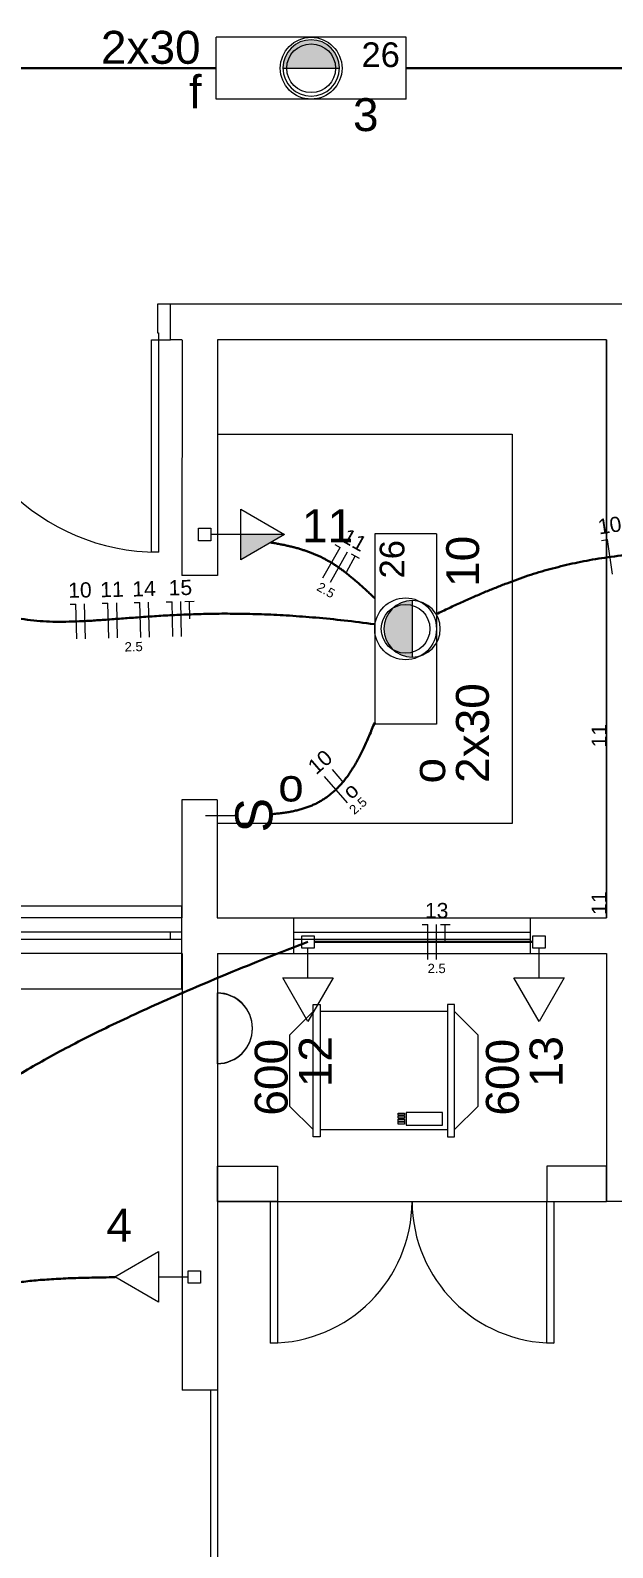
# Model space of a CAD drawing. Header units: millimetres. Extents: x 0 to 321, y -39 to 66.
# Drawn here: x 58.23 to 63.23, y 19.81 to 32.82 of the extents above; entities that cross this region are included whole.
import ezdxf

# ---------------------------------------------------------------- set-up
doc = ezdxf.new("R2010")
doc.units = ezdxf.units.MM
doc.header["$LTSCALE"] = 0.5
doc.header["$MEASUREMENT"] = 0
doc.linetypes.add('DOT2', pattern=[3.175, 0, -3.175])
for name, color, linetype, lineweight in [('Arquitetura', 8, 'Continuous', 5), ('EL-Condutos', 4, 'Continuous', 30), ('EL-Fios', 9, 'Continuous', 20), ('EL-Textos fios', 7, 'Continuous', 20), ('EL-Textos pontos', 5, 'Continuous', 20), ('P-SIMBOL', 5, 'Continuous', 20)]:
    doc.layers.add(name, color=color, linetype=linetype, lineweight=lineweight)
doc.styles.add('Arial', font='arial.ttf')

msp = doc.modelspace()

# ---------------------------------------------------------------- hatches: boundary and pattern name
at = {"layer": 'Arquitetura', "linetype": 'Continuous'}
for points in [[(60.641, 32.739), (60.62, 32.738), (60.599, 32.735), (60.578, 32.731), (60.558, 32.724), (60.538, 32.716), (60.52, 32.706), (60.502, 32.695), (60.485, 32.682), (60.469, 32.668), (60.455, 32.652), (60.442, 32.636), (60.431, 32.618), (60.421, 32.599), (60.413, 32.579), (60.407, 32.559), (60.402, 32.539), (60.399, 32.518), (60.399, 32.497), (60.399, 32.496), (60.399, 32.496), (60.399, 32.496), (60.399, 32.496), (60.399, 32.496), (60.399, 32.496), (60.399, 32.496), (60.399, 32.496), (60.399, 32.496), (60.399, 32.496), (60.399, 32.496), (60.399, 32.496), (60.399, 32.496), (60.399, 32.496), (60.399, 32.496), (60.399, 32.496), (60.399, 32.496), (60.399, 32.496), (60.399, 32.496), (60.399, 32.496), (60.399, 32.496), (60.399, 32.496), (60.399, 32.496), (60.399, 32.496), (60.399, 32.496), (60.399, 32.496), (60.399, 32.496), (60.399, 32.496), (60.399, 32.496), (60.399, 32.496), (60.399, 32.496), (60.399, 32.496), (60.399, 32.496), (60.399, 32.496), (60.399, 32.496), (60.399, 32.496), (60.399, 32.496), (60.399, 32.496), (60.399, 32.496), (60.399, 32.496), (60.399, 32.496), (60.399, 32.496), (60.399, 32.496), (60.399, 32.496), (60.399, 32.496), (60.399, 32.496), (60.399, 32.496), (60.399, 32.496), (60.399, 32.496), (60.399, 32.496), (60.399, 32.496), (60.399, 32.496), (60.399, 32.496), (60.399, 32.496), (60.399, 32.496), (60.399, 32.496), (60.399, 32.496), (60.399, 32.496), (60.399, 32.496), (60.399, 32.496), (60.399, 32.496), (60.399, 32.496), (60.399, 32.496), (60.399, 32.496), (60.399, 32.496), (60.399, 32.496), (60.399, 32.496), (60.399, 32.496), (60.399, 32.496), (60.399, 32.496), (60.399, 32.496), (60.399, 32.496), (60.399, 32.496), (60.883, 32.494), (60.883, 32.496), (60.883, 32.496), (60.883, 32.496), (60.883, 32.496), (60.883, 32.496), (60.883, 32.496), (60.883, 32.496), (60.883, 32.496), (60.883, 32.496), (60.883, 32.496), (60.883, 32.496), (60.883, 32.496), (60.883, 32.496), (60.883, 32.496), (60.883, 32.496), (60.883, 32.496), (60.883, 32.496), (60.883, 32.496), (60.883, 32.496), (60.883, 32.496), (60.883, 32.496), (60.883, 32.496), (60.883, 32.496), (60.883, 32.496), (60.883, 32.496), (60.883, 32.496), (60.883, 32.496), (60.883, 32.496), (60.883, 32.496), (60.883, 32.496), (60.883, 32.496), (60.883, 32.496), (60.883, 32.496), (60.883, 32.496), (60.883, 32.496), (60.883, 32.496), (60.883, 32.496), (60.883, 32.496), (60.883, 32.496), (60.883, 32.496), (60.883, 32.496), (60.883, 32.496), (60.883, 32.496), (60.883, 32.496), (60.883, 32.496), (60.883, 32.496), (60.883, 32.496), (60.883, 32.496), (60.883, 32.496), (60.883, 32.496), (60.883, 32.496), (60.883, 32.496), (60.883, 32.496), (60.883, 32.496), (60.883, 32.496), (60.883, 32.496), (60.883, 32.496), (60.883, 32.496), (60.883, 32.496), (60.883, 32.496), (60.883, 32.496), (60.883, 32.496), (60.883, 32.496), (60.883, 32.496), (60.883, 32.496), (60.883, 32.496), (60.883, 32.496), (60.883, 32.496), (60.883, 32.496), (60.883, 32.496), (60.883, 32.496), (60.883, 32.496), (60.883, 32.496), (60.883, 32.497), (60.882, 32.518), (60.879, 32.539), (60.875, 32.559), (60.868, 32.579), (60.86, 32.599), (60.851, 32.618), (60.839, 32.636), (60.826, 32.652), (60.812, 32.668), (60.797, 32.682), (60.78, 32.695), (60.762, 32.706), (60.743, 32.716), (60.724, 32.724), (60.704, 32.731), (60.683, 32.735), (60.662, 32.738), (60.641, 32.739), (60.641, 32.739)], [(61.264, 27.688), (61.265, 27.667), (61.268, 27.646), (61.273, 27.625), (61.279, 27.605), (61.287, 27.585), (61.297, 27.567), (61.308, 27.549), (61.321, 27.532), (61.335, 27.517), (61.351, 27.502), (61.368, 27.489), (61.386, 27.478), (61.404, 27.468), (61.424, 27.46), (61.444, 27.454), (61.465, 27.449), (61.486, 27.446), (61.507, 27.446), (61.508, 27.446), (61.508, 27.446), (61.508, 27.446), (61.508, 27.446), (61.508, 27.446), (61.508, 27.446), (61.508, 27.446), (61.508, 27.446), (61.508, 27.446), (61.508, 27.446), (61.508, 27.446), (61.508, 27.446), (61.508, 27.446), (61.508, 27.446), (61.508, 27.446), (61.508, 27.446), (61.508, 27.446), (61.508, 27.446), (61.508, 27.446), (61.508, 27.446), (61.508, 27.446), (61.508, 27.446), (61.508, 27.446), (61.508, 27.446), (61.508, 27.446), (61.508, 27.446), (61.508, 27.446), (61.508, 27.446), (61.508, 27.446), (61.508, 27.446), (61.508, 27.446), (61.508, 27.446), (61.508, 27.446), (61.508, 27.446), (61.508, 27.446), (61.508, 27.446), (61.508, 27.446), (61.508, 27.446), (61.508, 27.446), (61.508, 27.446), (61.508, 27.446), (61.508, 27.446), (61.508, 27.446), (61.508, 27.446), (61.508, 27.446), (61.508, 27.446), (61.508, 27.446), (61.508, 27.446), (61.508, 27.446), (61.508, 27.446), (61.508, 27.446), (61.508, 27.446), (61.508, 27.446), (61.508, 27.446), (61.508, 27.446), (61.508, 27.446), (61.508, 27.446), (61.508, 27.446), (61.508, 27.446), (61.508, 27.446), (61.508, 27.446), (61.508, 27.446), (61.508, 27.446), (61.508, 27.446), (61.508, 27.446), (61.508, 27.446), (61.508, 27.446), (61.508, 27.446), (61.508, 27.446), (61.508, 27.446), (61.508, 27.446), (61.508, 27.446), (61.508, 27.446), (61.509, 27.93), (61.508, 27.93), (61.508, 27.93), (61.508, 27.93), (61.508, 27.93), (61.508, 27.93), (61.508, 27.93), (61.508, 27.93), (61.508, 27.93), (61.508, 27.93), (61.508, 27.93), (61.508, 27.93), (61.508, 27.93), (61.508, 27.93), (61.508, 27.93), (61.508, 27.93), (61.508, 27.93), (61.508, 27.93), (61.508, 27.93), (61.508, 27.93), (61.508, 27.93), (61.508, 27.93), (61.508, 27.93), (61.508, 27.93), (61.508, 27.93), (61.508, 27.93), (61.508, 27.93), (61.508, 27.93), (61.508, 27.93), (61.508, 27.93), (61.508, 27.93), (61.508, 27.93), (61.508, 27.93), (61.508, 27.93), (61.508, 27.93), (61.508, 27.93), (61.508, 27.93), (61.508, 27.93), (61.508, 27.93), (61.508, 27.93), (61.508, 27.93), (61.508, 27.93), (61.508, 27.93), (61.508, 27.93), (61.508, 27.93), (61.508, 27.93), (61.508, 27.93), (61.508, 27.93), (61.508, 27.93), (61.508, 27.93), (61.508, 27.93), (61.508, 27.93), (61.508, 27.93), (61.508, 27.93), (61.508, 27.93), (61.508, 27.93), (61.508, 27.93), (61.508, 27.93), (61.508, 27.93), (61.508, 27.93), (61.508, 27.93), (61.508, 27.93), (61.508, 27.93), (61.508, 27.93), (61.508, 27.93), (61.508, 27.93), (61.508, 27.93), (61.508, 27.93), (61.508, 27.93), (61.508, 27.93), (61.508, 27.93), (61.508, 27.93), (61.508, 27.93), (61.508, 27.93), (61.507, 27.93), (61.486, 27.929), (61.465, 27.926), (61.444, 27.922), (61.424, 27.916), (61.404, 27.907), (61.386, 27.898), (61.368, 27.886), (61.351, 27.873), (61.335, 27.859), (61.321, 27.844), (61.308, 27.827), (61.297, 27.809), (61.287, 27.79), (61.279, 27.771), (61.273, 27.751), (61.268, 27.73), (61.265, 27.709), (61.264, 27.688), (61.264, 27.688)]]:
    msp.add_hatch(color=256, dxfattribs=at).paths.add_polyline_path(points)
at = {"layer": 'P-SIMBOL', "linetype": 'Continuous'}
msp.add_hatch(color=256, dxfattribs=at).paths.add_polyline_path([(60.037, 28.497), (60.412, 28.497), (60.037, 28.28)])

# ---------------------------------------------------------------- linework, layer by layer
at = {"layer": 'Arquitetura'}
for p, q in [((60.643, 32.494), (60.399, 32.494)), ((60.883, 32.494), (60.399, 32.494)), ((60.883, 32.495), (60.643, 32.494)), ((60.883, 32.494), (60.643, 32.494)), ((63.583, 30.471), (59.434, 30.471)), ((59.531, 30.167), (59.434, 30.167)), ((59.533, 30.167), (59.532, 28.145)), ((59.837, 30.167), (59.836, 28.145)), ((63.176, 30.167), (59.837, 30.167)), ((63.176, 30.167), (63.176, 25.209)), ((59.836, 28.145), (59.532, 28.145)), ((61.509, 27.93), (61.509, 27.69)), ((61.509, 27.93), (61.509, 27.69)), ((61.509, 27.93), (61.509, 27.446)), ((61.509, 27.69), (61.509, 27.446)), ((59.835, 26.221), (59.531, 26.221)), ((59.531, 26.221), (59.531, 25.209)), ((59.835, 26.221), (59.835, 25.209)), ((59.531, 25.209), (53.46, 25.209)), ((59.835, 25.209), (63.176, 25.209)), ((60.493, 24.904), (60.493, 25.209)), ((62.52, 25.209), (62.52, 24.904)), ((60.491, 25.087), (62.52, 25.087)), ((60.491, 25.026), (62.52, 25.026)), ((59.531, 24.905), (53.46, 24.905)), ((59.533, 24.904), (59.533, 21.159)), ((59.837, 24.904), (59.837, 21.159)), ((59.837, 24.904), (63.176, 24.904)), ((63.176, 24.904), (63.176, 22.779)), ((59.837, 23.957), (59.837, 24.566)), ((59.837, 23.181), (59.837, 22.779)), ((59.837, 22.779), (63.176, 22.778)), ((84.334, 22.779), (63.176, 22.779)), ((59.837, 21.159), (59.533, 21.159)), ((59.777, 21.159), (59.777, 17.614)), ((59.837, 21.159), (59.837, 17.614))]:
    msp.add_line(p, q, dxfattribs=at)
for points in [[(59.434, 30.167), (59.434, 30.471), (59.323, 30.471), (59.323, 30.227), (59.331, 30.227), (59.331, 30.167), (59.434, 30.167)], [(59.271, 30.167), (59.331, 30.167), (59.331, 28.345), (59.271, 28.345), (59.271, 30.167)], [(59.837, 29.357), (62.366, 29.357), (62.366, 26.019), (59.835, 26.02), (59.835, 25.21), (63.176, 25.209), (63.176, 30.167), (62.568, 30.167)], [(60.657, 24.406), (60.454, 24.204), (60.454, 24.204), (60.454, 23.596), (60.657, 23.394), (60.657, 23.394)], [(61.811, 24.406), (60.718, 24.406)], [(61.872, 23.394), (62.075, 23.596), (62.075, 23.596), (62.075, 24.204), (61.872, 24.406), (61.872, 24.406)], [(60.718, 23.394), (61.811, 23.394)]]:
    msp.add_lwpolyline(points, dxfattribs=at)
for points in [[(59.531, 24.601), (59.531, 25.31), (53.46, 25.31), (53.46, 24.601), (59.531, 24.601)], [(59.531, 25.026), (59.531, 25.087), (53.46, 25.087), (53.46, 25.026), (59.531, 25.026)], [(59.531, 25.087), (59.43, 25.087), (59.43, 25.026), (59.531, 25.026), (59.531, 25.087)], [(60.657, 23.333), (60.657, 24.467), (60.718, 24.467), (60.718, 23.333), (60.657, 23.333)], [(61.872, 23.333), (61.872, 24.467), (61.811, 24.467), (61.811, 23.333), (61.872, 23.333)], [(61.442, 23.536), (61.442, 23.517), (61.389, 23.517), (61.389, 23.536), (61.442, 23.536)], [(61.442, 23.511), (61.442, 23.492), (61.389, 23.492), (61.389, 23.511), (61.442, 23.511)], [(61.442, 23.484), (61.442, 23.465), (61.389, 23.465), (61.389, 23.484), (61.442, 23.484)], [(61.442, 23.46), (61.442, 23.441), (61.389, 23.441), (61.389, 23.46), (61.442, 23.46)], [(61.769, 23.433), (61.769, 23.542), (61.457, 23.542), (61.457, 23.433), (61.769, 23.433)], [(59.837, 22.778), (59.837, 23.081), (60.353, 23.081), (60.353, 22.778), (59.837, 22.778)], [(63.176, 22.778), (63.176, 23.081), (62.664, 23.081), (62.664, 22.778), (63.176, 22.778)], [(60.293, 21.564), (60.293, 22.778), (60.353, 22.778), (60.353, 21.564), (60.293, 21.564)], [(62.664, 21.564), (62.664, 22.778), (62.724, 22.778), (62.724, 21.564), (62.664, 21.564)]]:
    msp.add_lwpolyline(points, close=True, dxfattribs=at)
for centre, radius, start, end in [((60.641, 32.497), 0.242, 90, 180), ((60.641, 32.497), 0.242, 0, 90), ((60.641, 32.497), 0.242, 180, 270), ((60.641, 32.497), 0.242, 270, 0), ((59.331, 30.167), 1.822, 180, 270), ((61.507, 27.688), 0.242, 90, 180), ((61.507, 27.688), 0.242, 0, 90), ((61.507, 27.688), 0.242, 180, 270), ((61.507, 27.688), 0.242, 270, 0), ((59.835, 24.264), 0.302, 0.0029, 90), ((59.835, 24.261), 0.302, 0.0029, 90), ((59.835, 24.264), 0.302, 270.006, 0.0029), ((59.835, 24.261), 0.302, 270.006, 0.0029), ((60.287, 22.784), 1.22, 270.253, 359.747), ((62.727, 22.784), 1.22, 180.253, 269.747)]:
    msp.add_arc(centre, radius, start, end, dxfattribs=at)
at = {"layer": 'EL-Condutos', "linetype": 'Continuous'}
for points in [[(52.343, 32.495), (52.683, 32.495), (53.005, 32.495), (53.31, 32.495), (53.598, 32.495), (53.871, 32.495), (54.131, 32.495), (54.379, 32.495), (54.616, 32.495), (54.843, 32.495), (55.062, 32.495), (55.275, 32.495), (55.482, 32.495), (55.686, 32.495), (55.886, 32.495), (56.085, 32.495), (56.284, 32.495), (56.485, 32.495), (56.688, 32.495), (56.895, 32.495), (57.108, 32.495), (57.327, 32.495), (57.555, 32.495), (57.792, 32.495), (58.04, 32.495), (58.299, 32.495), (58.573, 32.495), (58.861, 32.495), (59.165, 32.495), (59.487, 32.495), (59.828, 32.495)], [(68.941, 32.494), (68.6, 32.494), (68.278, 32.494), (67.974, 32.494), (67.685, 32.494), (67.412, 32.494), (67.152, 32.494), (66.904, 32.494), (66.667, 32.494), (66.44, 32.494), (66.22, 32.494), (66.008, 32.494), (65.8, 32.494), (65.597, 32.494), (65.397, 32.494), (65.197, 32.495), (64.998, 32.495), (64.798, 32.495), (64.595, 32.495), (64.387, 32.495), (64.175, 32.495), (63.955, 32.495), (63.728, 32.495), (63.491, 32.495), (63.243, 32.495), (62.983, 32.495), (62.71, 32.495), (62.421, 32.495), (62.117, 32.495), (61.795, 32.495), (61.454, 32.495)], [(61.182, 27.728), (60.924, 27.76), (60.682, 27.784), (60.454, 27.801), (60.24, 27.812), (60.04, 27.817), (59.851, 27.818), (59.674, 27.814), (59.508, 27.808), (59.351, 27.8), (59.203, 27.79), (59.063, 27.78), (58.93, 27.77), (58.803, 27.761), (58.682, 27.754), (58.565, 27.75), (58.452, 27.749), (58.341, 27.753), (58.233, 27.763), (58.125, 27.778), (58.018, 27.8), (57.911, 27.83), (57.802, 27.869), (57.69, 27.917), (57.575, 27.975), (57.457, 28.045), (57.333, 28.126), (57.204, 28.22), (57.068, 28.327), (56.925, 28.449), (56.773, 28.586)], [(60.294, 28.428), (60.333, 28.422), (60.371, 28.414), (60.408, 28.407), (60.443, 28.399), (60.477, 28.391), (60.51, 28.383), (60.542, 28.374), (60.573, 28.364), (60.603, 28.354), (60.633, 28.343), (60.661, 28.332), (60.689, 28.32), (60.717, 28.308), (60.744, 28.294), (60.77, 28.28), (60.797, 28.265), (60.823, 28.25), (60.849, 28.233), (60.875, 28.215), (60.901, 28.197), (60.928, 28.177), (60.954, 28.157), (60.981, 28.135), (61.009, 28.112), (61.036, 28.088), (61.065, 28.063), (61.094, 28.037), (61.124, 28.009), (61.155, 27.98), (61.187, 27.95)], [(61.715, 27.814), (61.824, 27.866), (61.929, 27.914), (62.03, 27.959), (62.129, 28.002), (62.225, 28.041), (62.319, 28.078), (62.411, 28.112), (62.504, 28.144), (62.596, 28.173), (62.689, 28.2), (62.784, 28.224), (62.881, 28.247), (62.98, 28.267), (63.082, 28.286), (63.189, 28.302), (63.3, 28.317), (63.417, 28.33), (63.539, 28.342), (63.668, 28.352), (63.803, 28.361), (63.947, 28.369), (64.099, 28.375), (64.261, 28.381), (64.431, 28.385), (64.613, 28.389), (64.805, 28.391), (65.009, 28.393), (65.225, 28.395), (65.454, 28.396), (65.697, 28.397)], [(61.186, 26.885), (61.163, 26.827), (61.14, 26.771), (61.117, 26.719), (61.094, 26.669), (61.071, 26.622), (61.047, 26.577), (61.024, 26.535), (61, 26.495), (60.976, 26.458), (60.952, 26.423), (60.927, 26.391), (60.901, 26.36), (60.875, 26.332), (60.849, 26.305), (60.821, 26.281), (60.793, 26.258), (60.765, 26.238), (60.735, 26.219), (60.704, 26.201), (60.673, 26.185), (60.64, 26.171), (60.607, 26.158), (60.572, 26.147), (60.536, 26.136), (60.498, 26.127), (60.46, 26.119), (60.42, 26.112), (60.378, 26.107), (60.335, 26.102), (60.29, 26.097)], [(56.788, 21.573), (56.793, 21.704), (56.8, 21.832), (56.809, 21.955), (56.821, 22.076), (56.836, 22.193), (56.855, 22.307), (56.88, 22.419), (56.91, 22.529), (56.947, 22.637), (56.991, 22.743), (57.043, 22.848), (57.105, 22.952), (57.175, 23.056), (57.257, 23.159), (57.349, 23.261), (57.454, 23.365), (57.571, 23.468), (57.702, 23.573), (57.848, 23.679), (58.008, 23.786), (58.184, 23.895), (58.377, 24.006), (58.588, 24.119), (58.816, 24.235), (59.064, 24.354), (59.331, 24.476), (59.619, 24.602), (59.928, 24.732), (60.259, 24.866), (60.613, 25.004)], [(60.665, 25.004), (60.754, 25.004), (60.838, 25.004), (60.917, 25.004), (60.991, 25.004), (61.061, 25.004), (61.126, 25.004), (61.189, 25.004), (61.248, 25.004), (61.304, 25.004), (61.358, 25.004), (61.409, 25.004), (61.46, 25.004), (61.509, 25.004), (61.557, 25.004), (61.605, 25.004), (61.653, 25.004), (61.701, 25.004), (61.75, 25.004), (61.801, 25.004), (61.852, 25.004), (61.906, 25.004), (61.962, 25.004), (62.021, 25.004), (62.084, 25.004), (62.149, 25.004), (62.219, 25.004), (62.293, 25.004), (62.372, 25.004), (62.456, 25.004), (62.545, 25.004)], [(57.069, 21.575), (57.122, 21.62), (57.174, 21.663), (57.225, 21.704), (57.275, 21.742), (57.324, 21.777), (57.373, 21.811), (57.421, 21.842), (57.469, 21.871), (57.518, 21.898), (57.567, 21.924), (57.616, 21.947), (57.666, 21.968), (57.718, 21.988), (57.77, 22.006), (57.824, 22.023), (57.88, 22.038), (57.938, 22.051), (57.997, 22.063), (58.059, 22.074), (58.124, 22.084), (58.191, 22.092), (58.262, 22.1), (58.335, 22.106), (58.412, 22.111), (58.493, 22.116), (58.577, 22.12), (58.666, 22.123), (58.759, 22.125), (58.856, 22.127), (58.958, 22.129)]]:
    msp.add_spline(points, degree=3, dxfattribs=at)
at = {"layer": 'EL-Condutos', "linetype": 'DOT2', "ltscale": 0.05}
msp.add_spline([(59.948, 11.946), (59.625, 12.809), (59.322, 13.616), (59.038, 14.372), (58.772, 15.081), (58.523, 15.745), (58.289, 16.37), (58.068, 16.96), (57.858, 17.517), (57.66, 18.047), (57.47, 18.553), (57.287, 19.04), (57.111, 19.51), (56.939, 19.969), (56.77, 20.419), (56.602, 20.866), (56.435, 21.313), (56.266, 21.763), (56.094, 22.222), (55.917, 22.692), (55.735, 23.179), (55.545, 23.685), (55.346, 24.215), (55.137, 24.772), (54.916, 25.362), (54.681, 25.987), (54.432, 26.652), (54.166, 27.36), (53.883, 28.116), (53.58, 28.923), (53.256, 29.786)], degree=3, dxfattribs=at)
at = {"layer": 'EL-Fios'}
for p, q in [((60.741, 28.125), (60.889, 28.386)), ((60.845, 28.41), (60.889, 28.386)), ((63.133, 28.446), (63.183, 28.453)), ((63.227, 28.156), (63.183, 28.453)), ((60.807, 28.088), (60.954, 28.349)), ((60.946, 28.181), (61.019, 28.312)), ((60.985, 28.332), (61.054, 28.293)), ((58.572, 27.9), (58.622, 27.901)), ((58.629, 27.601), (58.622, 27.901)), ((58.704, 27.603), (58.697, 27.903)), ((58.847, 27.907), (58.897, 27.908)), ((58.904, 27.608), (58.897, 27.908)), ((58.979, 27.61), (58.972, 27.91)), ((59.122, 27.913), (59.172, 27.914)), ((59.179, 27.614), (59.172, 27.914)), ((59.254, 27.616), (59.246, 27.916)), ((59.397, 27.919), (59.447, 27.921)), ((59.453, 27.621), (59.447, 27.921)), ((59.529, 27.622), (59.522, 27.922)), ((59.556, 27.923), (59.636, 27.925)), ((59.6, 27.774), (59.596, 27.924)), ((60.953, 26.196), (60.756, 26.423)), ((60.922, 26.368), (60.824, 26.481)), ((61.593, 25.154), (61.642, 25.154)), ((61.642, 24.854), (61.642, 25.154)), ((61.718, 24.854), (61.718, 25.154)), ((61.752, 25.154), (61.833, 25.154)), ((61.792, 25.004), (61.792, 25.154))]:
    msp.add_line(p, q, dxfattribs=at)
at = {"layer": 'P-SIMBOL'}
for p, q in [((59.825, 32.23), (59.825, 32.76)), ((61.457, 32.76), (59.825, 32.76)), ((61.457, 32.23), (61.457, 32.76)), ((61.457, 32.23), (59.825, 32.23)), ((60.037, 28.713), (60.412, 28.497)), ((60.037, 28.28), (60.037, 28.713)), ((59.675, 28.444), (59.675, 28.55)), ((59.675, 28.55), (59.781, 28.55)), ((59.781, 28.55), (59.781, 28.444)), ((60.037, 28.497), (59.781, 28.497)), ((60.412, 28.497), (60.037, 28.497)), ((60.412, 28.497), (60.037, 28.28)), ((61.716, 28.504), (61.186, 28.504)), ((61.186, 28.504), (61.186, 26.872)), ((61.716, 28.504), (61.716, 26.872)), ((59.781, 28.444), (59.675, 28.444)), ((61.716, 26.872), (61.186, 26.872)), ((59.992, 26.084), (59.735, 26.084)), ((60.56, 25.057), (60.666, 25.057)), ((60.56, 24.951), (60.56, 25.057)), ((60.666, 25.057), (60.666, 24.951)), ((62.544, 25.057), (62.65, 25.057)), ((62.544, 24.951), (62.544, 25.057)), ((62.65, 25.057), (62.65, 24.951)), ((60.666, 24.951), (60.56, 24.951)), ((60.613, 24.695), (60.613, 24.951)), ((62.65, 24.951), (62.544, 24.951)), ((62.597, 24.695), (62.597, 24.951)), ((60.613, 24.32), (60.397, 24.695)), ((60.397, 24.695), (60.83, 24.695)), ((60.83, 24.695), (60.613, 24.32)), ((62.597, 24.32), (62.38, 24.695)), ((62.38, 24.695), (62.813, 24.695)), ((62.813, 24.695), (62.597, 24.32)), ((58.955, 22.131), (59.33, 22.348)), ((59.33, 22.348), (59.33, 21.915)), ((59.33, 21.915), (58.955, 22.131)), ((59.33, 22.131), (59.586, 22.131)), ((59.586, 22.078), (59.586, 22.184)), ((59.586, 22.184), (59.692, 22.184)), ((59.692, 22.184), (59.692, 22.078)), ((59.692, 22.078), (59.586, 22.078))]:
    msp.add_line(p, q, dxfattribs=at)
for centre, radius in [((60.641, 32.495), 0.265), ((60.641, 32.495), 0.209), ((61.451, 27.688), 0.265), ((61.451, 27.688), 0.209)]:
    msp.add_circle(centre, radius, dxfattribs=at)

# ---------------------------------------------------------------- texts
at = {"layer": 'EL-Textos fios', "attachment_point": 8, "line_spacing_factor": 0.798, "style": 'Arial'}
for s, insert, char_height, width, rotation in [('10', (63.212, 28.51), 0.13, 0.312, 8.4912), ('11', (60.98, 28.394), 0.13, 0.312, 330.5852), ('15', (59.52, 27.975), 0.13, 0.312, 1.3465), ('10', (58.658, 27.954), 0.13, 0.312, 1.3465), ('11', (58.933, 27.961), 0.13, 0.312, 1.3465), ('14', (59.208, 27.967), 0.13, 0.312, 1.3465), ('2.5', (60.748, 27.984), 0.08, 0.288, 330.5852), ('2.5', (59.119, 27.494), 0.08, 0.288, 1.3465), ('11', (63.178, 26.772), 0.13, 0.312, 90.0002), ('10', (60.761, 26.496), 0.13, 0.312, 40.9035), ('o', (61.024, 26.25), 0.13, 0.156, 40.9035), ('2.5', (61.07, 26.14), 0.08, 0.288, 40.9035), ('11', (63.178, 25.336), 0.13, 0.312, 90.0002)]:
    msp.add_mtext(s, dxfattribs=dict(at, insert=insert, char_height=char_height, width=width, rotation=rotation))
for s, insert, char_height, width in [('13', (61.718, 25.206), 0.13, 0.312), ('2.5', (61.718, 24.735), 0.08, 0.288)]:
    msp.add_mtext(s, dxfattribs=dict(at, insert=insert, char_height=char_height, width=width))
at = {"layer": 'EL-Textos pontos', "line_spacing_factor": 0.798, "style": 'Arial'}
for s, insert, char_height, width, attachment_point in [('2x30', (59.692, 32.529), 0.2824, 1.35552, 9), ('f', (59.701, 32.151), 0.282, 0.33888, 9), ('3', (61.219, 31.952), 0.282, 0.33888, 9), ('11', (60.782, 28.431), 0.2824, 0.67776, 8), ('o', (60.468, 26.204), 0.282, 0.33888, 8), ('4', (58.993, 22.434), 0.282, 0.33888, 8)]:
    msp.add_mtext(s, dxfattribs=dict(at, insert=insert, char_height=char_height, width=width, attachment_point=attachment_point))
at = {"layer": 'EL-Textos pontos', "rotation": 90.0002, "line_spacing_factor": 0.798, "style": 'Arial'}
for s, insert, char_height, width, attachment_point in [('10', (62.086, 28.486), 0.2824, 0.67776, 9), ('2x30', (62.17, 27.222), 0.2824, 1.35552, 9), ('o', (61.795, 26.581), 0.282, 0.33888, 9), ('600', (60.443, 23.843), 0.2824, 1.01664, 8), ('12', (60.818, 23.977), 0.2824, 0.67776, 8), ('600', (62.427, 23.843), 0.2824, 1.01664, 8), ('13', (62.802, 23.977), 0.2824, 0.67776, 8)]:
    msp.add_mtext(s, dxfattribs=dict(at, insert=insert, char_height=char_height, width=width, attachment_point=attachment_point))
at = {"layer": 'P-SIMBOL', "insert": (61.402, 32.502), "char_height": 0.2118, "width": 0.50832, "attachment_point": 9, "line_spacing_factor": 0.798, "style": 'Arial'}
msp.add_mtext('26', dxfattribs=at)
at = {"layer": 'P-SIMBOL', "attachment_point": 9, "rotation": 90.0002, "line_spacing_factor": 0.798, "style": 'Arial'}
for s, insert, char_height, width in [('26', (61.444, 28.449), 0.2118, 0.50832), ('S', (60.313, 26.238), 0.318, 0.38124)]:
    msp.add_mtext(s, dxfattribs=dict(at, insert=insert, char_height=char_height, width=width))

doc.saveas('drawing.dxf')
